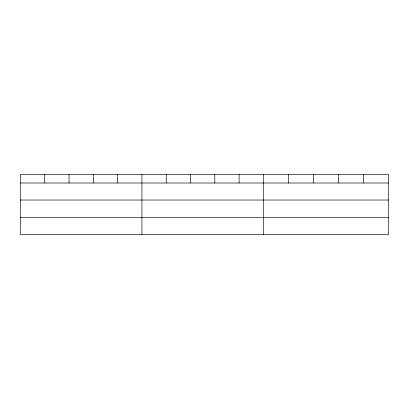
<?xml version="1.0" encoding="UTF-8"?>
<svg xmlns="http://www.w3.org/2000/svg" width="409" height="409" viewBox="0 0 409 409"><rect width="100%" height="100%" fill="white"/><g stroke="black" fill="none" stroke-linecap="round" stroke-linejoin="round"><path stroke-width="0.61" d="M388.55 200.027L388.55 174.413L20.45 174.413L20.45 234.587L388.55 234.587L388.55 200.027L20.45 200.027M20.45 183.007L388.55 183.007M20.45 217.568L388.55 217.568M363.519 174.413L363.519 183.007M338.488 174.413L338.488 183.007M313.458 174.413L313.458 183.007M288.427 174.413L288.427 183.007M263.396 174.413L263.396 234.587M239.101 174.413L239.101 183.007M214.807 174.413L214.807 183.007M190.512 174.413L190.512 183.007M166.218 174.413L166.218 183.007M141.923 174.413L141.923 234.587M117.628 174.413L117.628 183.007M93.334 174.413L93.334 183.007M69.039 174.413L69.039 183.007M44.745 174.413L44.745 183.007"/></g></svg>
